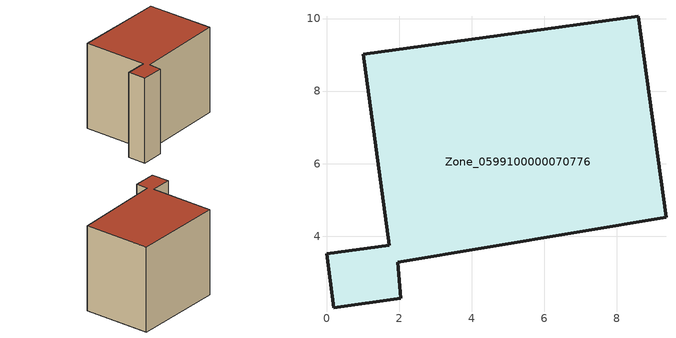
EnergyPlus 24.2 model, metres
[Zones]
Zone_0599100000070776
 floor ground (C_G): 0.2,2.03 0,3.51 1.73,3.75 1.02,9.02 8.6,10.06 9.36,4.52 1.96,3.29 2.05,2.28 z0
 wall outside (C_F): 0,3.51 0.2,2.03 2.05,2.28 1.96,3.29 9.36,4.52 8.6,10.06 1.02,9.02 1.73,3.75 0,3.51 z0:7.14
 roof outside (C_R): 9.36,4.52 8.6,10.06 1.02,9.02 1.73,3.75 0,3.51 0.2,2.03 2.05,2.28 1.96,3.29 z7.14
[BUILDING]
Pand.0599100000070776: North Axis=0; Terrain=City; Loads Convergence Tolerance Value=0.04; Temperature Convergence Tolerance Value=0.4; Solar Distribution=FullExterior; Maximum Number of Warmup Days=25; Minimum Number of Warmup Days=1
[Site:Location]
Rotterdam.The.Hague.AP_ZH_NLD Design_Conditions: Latitude=51.96; Longitude=4.45; Time Zone=1; Elevation=-4.5
[SITE:GROUNDTEMPERATURE:BUILDINGSURFACE]
18, 18, 18, 18, 18, 18, 18, 18, 18, 18, 18, 18
[MATERIAL] Thermal Absorptance=0.9; Solar Absorptance=0.7; Visible Absorptance=0.7
Name | Roughness | Thickness | Conductivity | Density | Specific Heat
G.TC.1946 | MediumSmooth | 0.15 | 1 | 540 | 1210
F.TC.1946 | Rough | 0.3 | 0.857143 | 1920 | 840
R.TC.1946 | MediumRough | 0.2 | 0.909091 | 1500 | 1000
[CONSTRUCTION]
C_G: G.TC.1946
C_F: F.TC.1946
C_R: R.TC.1946
[ZONE]
Zone_0599100000070776: Type=1; Multiplier=1; Ceiling Height=Autocalculate; Volume=Autocalculate; Floor Area=autocalculate; Part of Total Floor Area=Yes
[ZONEINFILTRATION:DESIGNFLOWRATE]
Infil_Zone_0599100000070776: Zone or ZoneList or Space or SpaceList=Zone_0599100000070776; Schedule=AlwaysOn; Design Flow Rate Calculation Method=Flow/Area; Flow Rate per Floor Area=0.003; Constant Term Coefficient=1; Temperature Term Coefficient=0; Velocity Term Coefficient=0; Velocity Squared Term Coefficient=0
[HVACTEMPLATE:ZONE:IDEALLOADSAIRSYSTEM]
Zone_0599100000070776: Maximum Heating Supply Air Temperature=50; Minimum Cooling Supply Air Temperature=13; Maximum Heating Supply Air Humidity Ratio=0.0156; Minimum Cooling Supply Air Humidity Ratio=0.0077; Heating Limit=NoLimit; Cooling Limit=NoLimit; Dehumidification Control Type=ConstantSensibleHeatRatio; Cooling Sensible Heat Ratio=0.7; Dehumidification Setpoint=60; Humidification Control Type=None; Humidification Setpoint=30; Outdoor Air Method=None; Outdoor Air Flow Rate per Person=0.00944; Outdoor Air Flow Rate per Zone Floor Area=0; Outdoor Air Flow Rate per Zone=0; Demand Controlled Ventilation Type=None; Outdoor Air Economizer Type=NoEconomizer; Heat Recovery Type=None; Sensible Heat Recovery Effectiveness=0.7; Latent Heat Recovery Effectiveness=0.65
[ZONECONTROL:THERMOSTAT]
ThermostatControl_Zone_0599100000070776: Zone or ZoneList=Zone_0599100000070776; Control Type Schedule=DualSetpointControlType; Control 1=Thermostat_Zone_0599100000070776; Temperature Difference Between Cutout And Setpoint=0
[THERMOSTATSETPOINT:DUALSETPOINT]
Thermostat_Zone_0599100000070776: Heating Setpoint Temperature Schedule=HeatingSetpoint_Zone_0599100000070776; Cooling Setpoint Temperature Schedule=CoolingSetpoint_Zone_0599100000070776
[SCHEDULE:COMPACT]
HeatingSetpoint_Zone_0599100000070776: Through: 12/31, For: AllDays, Until: 24:00, 21
CoolingSetpoint_Zone_0599100000070776: Through: 12/31, For: AllDays, Until: 24:00, 24
DualSetpointControlType: Through: 12/31, For: AllDays, Until: 24:00, 4
AlwaysOn: Through: 12/31, For: AllDays, Until: 24:00, 1
